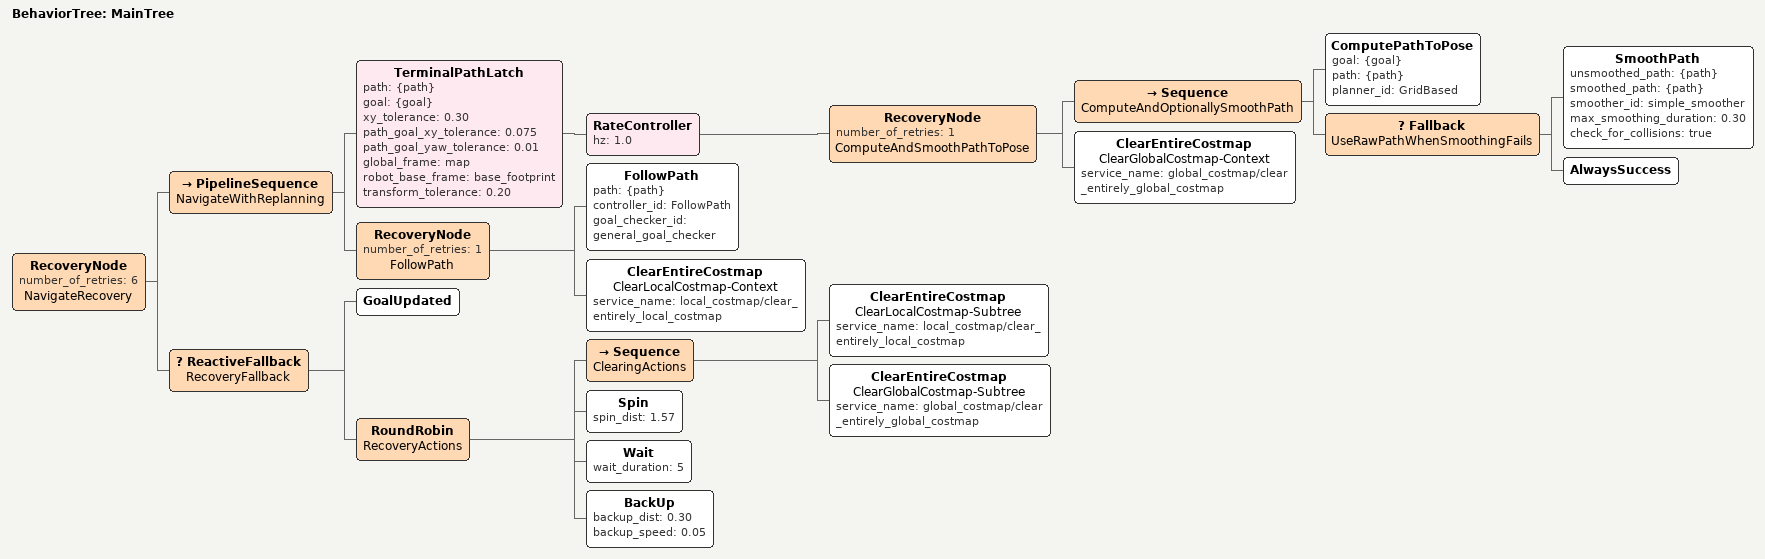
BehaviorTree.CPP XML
<root main_tree_to_execute="MainTree">
  <BehaviorTree ID="MainTree">
    <RecoveryNode number_of_retries="6" name="NavigateRecovery">
      <PipelineSequence name="NavigateWithReplanning">
        <!-- 锁存器放在 RateController 外层，使 PipelineSequence 在 action
             成功/取消时能够直接 halt 并清理它；内部规划仍保持 1 Hz。 -->
        <TerminalPathLatch path="{path}" goal="{goal}" xy_tolerance="0.30"
                           path_goal_xy_tolerance="0.075"
                           path_goal_yaw_tolerance="0.01"
                           global_frame="map" robot_base_frame="base_footprint"
                           transform_tolerance="0.20">
          <RateController hz="1.0">
            <RecoveryNode number_of_retries="1" name="ComputeAndSmoothPathToPose">
              <Sequence name="ComputeAndOptionallySmoothPath">
                <ComputePathToPose goal="{goal}" path="{path}" planner_id="GridBased"/>
                <!-- 平滑是质量增强而不是安全门禁：失败时 AlwaysSuccess
                     保留 ComputePathToPose 写入的原路径继续执行。 -->
                <Fallback name="UseRawPathWhenSmoothingFails">
                  <SmoothPath unsmoothed_path="{path}" smoothed_path="{path}"
                              smoother_id="simple_smoother"
                              max_smoothing_duration="0.30"
                              check_for_collisions="true"/>
                  <AlwaysSuccess/>
                </Fallback>
              </Sequence>
              <ClearEntireCostmap name="ClearGlobalCostmap-Context" service_name="global_costmap/clear_entirely_global_costmap"/>
            </RecoveryNode>
          </RateController>
        </TerminalPathLatch>
        <RecoveryNode number_of_retries="1" name="FollowPath">
          <FollowPath path="{path}" controller_id="FollowPath" goal_checker_id="general_goal_checker"/>
          <ClearEntireCostmap name="ClearLocalCostmap-Context" service_name="local_costmap/clear_entirely_local_costmap"/>
        </RecoveryNode>
      </PipelineSequence>
      <ReactiveFallback name="RecoveryFallback">
        <GoalUpdated/>
        <RoundRobin name="RecoveryActions">
          <Sequence name="ClearingActions">
            <ClearEntireCostmap name="ClearLocalCostmap-Subtree" service_name="local_costmap/clear_entirely_local_costmap"/>
            <ClearEntireCostmap name="ClearGlobalCostmap-Subtree" service_name="global_costmap/clear_entirely_global_costmap"/>
          </Sequence>
          <Spin spin_dist="1.57"/>
          <Wait wait_duration="5"/>
          <BackUp backup_dist="0.30" backup_speed="0.05"/>
        </RoundRobin>
      </ReactiveFallback>
    </RecoveryNode>
  </BehaviorTree>
</root>
